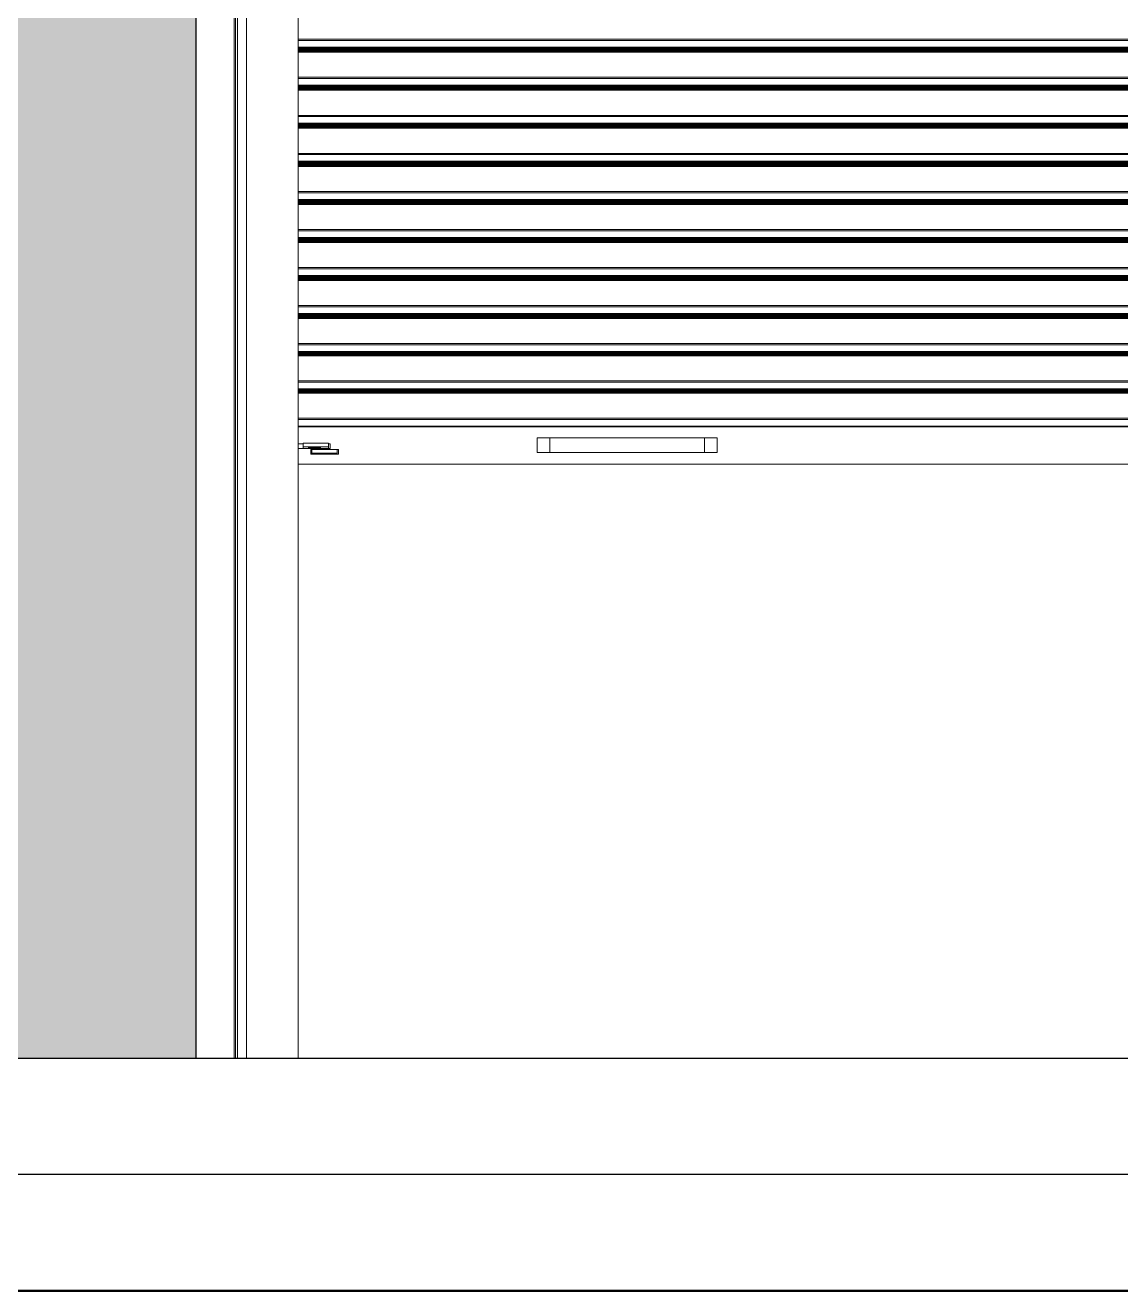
# Model space of a CAD drawing. Header units: inches. Extents: x 5914 to 162157, y -20538 to 282354.
# Drawn here: x 154284.6 to 154338.7, y -20396.3 to -20333.8 of the extents above; entities that cross this region are included whole.
import ezdxf

# ---------------------------------------------------------------- set-up
doc = ezdxf.new("R2010")
doc.units = ezdxf.units.IN
doc.header["$MEASUREMENT"] = 0
for name, color, linetype, lineweight in [('DOOR-WIN RA', 3, 'Continuous', 20), ('ELE1 RA', 1, 'Continuous', 30), ('HATCH RA', 8, 'Continuous', 5)]:
    doc.layers.add(name, color=color, linetype=linetype, lineweight=lineweight)

# ---------------------------------------------------------------- blocks, each defined once
blk = doc.blocks.new('TDG')
at = {"layer": 'HATCH RA', "transparency": 33554687}
h = blk.add_hatch(dxfattribs=at)
h.set_pattern_fill('AR-B816', color=256, scale=0.25)
h.paths.add_polyline_path([(158896.811, -15857.019), (158896.811, -15851.96), (158896.811, -15745.019), (158896.811, -15739.96), (158896.811, -15632.36), (158884.811, -15632.36), (158884.811, -15650.96), (158884.811, -15652.96), (158884.811, -15708.148), (158884.811, -15710.96), (158884.811, -15739.96), (158884.811, -15762.96), (158884.811, -15764.96), (158884.811, -15820.148), (158884.811, -15822.96), (158884.811, -15851.96), (158884.811, -15874.96), (158884.811, -15876.96), (158884.811, -15932.148), (158884.811, -15934.96), (158884.811, -15963.96), (158884.811, -15969.31), (158884.811, -16075.96), (158884.811, -16081.96), (158896.811, -16081.96), (158896.811, -16075.96), (158896.811, -15969.019), (158896.811, -15963.96)])
h.paths.add_polyline_path([(158884.805, -15934.96), (158884.805, -15932.148), (158884.805, -15876.96), (158884.805, -15874.96), (158884.805, -15851.96), (158884.805, -15822.96), (158884.805, -15820.148), (158884.805, -15764.96), (158884.805, -15762.96), (158884.805, -15739.96), (158884.805, -15710.96), (158884.805, -15708.148), (158884.805, -15652.96), (158884.805, -15650.96), (158884.805, -15632.36), (158879.75, -15632.36), (158879.75, -16081.96), (158880.666, -16081.96), (158884.805, -16081.96), (158884.805, -16075.96), (158884.805, -15969.31), (158884.805, -15963.96)])
h.paths.add_polyline_path([(158879.75, -15934.96), (158835.636, -15934.96), (158833.06, -15934.96), (158812.048, -15934.96), (158812.048, -15969.31), (158822.891, -15969.31), (158833.06, -15969.31), (158835.636, -15969.31), (158873.782, -15969.31), (158879.75, -15969.31)])
h.paths.add_polyline_path([(158879.75, -15822.96), (158835.636, -15822.96), (158833.06, -15822.96), (158812.048, -15822.96), (158812.048, -15874.96), (158833.06, -15874.96), (158835.636, -15874.96), (158879.75, -15874.96)])
h.paths.add_polyline_path([(158879.75, -15710.96), (158835.636, -15710.96), (158833.06, -15710.96), (158812.048, -15710.96), (158812.048, -15762.96), (158833.06, -15762.96), (158835.636, -15762.96), (158879.75, -15762.96)])
h.paths.add_polyline_path([(158879.75, -15632.36), (158812.048, -15632.36), (158812.048, -15650.96), (158833.06, -15650.96), (158835.636, -15650.96), (158879.75, -15650.96)])
at = {"layer": 'DOOR-WIN RA'}
for p, q in [((158898.777, -16081.96), (158898.777, -15992.603)), ((158898.844, -15992.603), (158898.844, -16081.96)), ((158898.943, -15992.603), (158898.943, -16081.96)), ((158899.408, -15992.603), (158899.408, -16081.96)), ((158902.078, -16029.368), (158902.078, -16028.074)), ((158968.476, -16029.368), (158902.078, -16029.368)), ((158902.078, -16029.433), (158902.078, -16029.368)), ((158968.472, -16029.433), (158902.078, -16029.433)), ((158902.078, -16029.776), (158902.078, -16029.433)), ((158968.483, -16029.776), (158902.078, -16029.776)), ((158902.078, -16029.818), (158902.078, -16029.776)), ((158902.078, -16029.818), (158917.046, -16029.818)), ((158902.078, -16029.823), (158902.078, -16029.818)), ((158917.046, -16029.823), (158902.078, -16029.823)), ((158902.078, -16029.848), (158902.078, -16029.823)), ((158968.481, -16029.848), (158902.078, -16029.848)), ((158902.078, -16029.851), (158902.078, -16029.848)), ((158968.481, -16029.851), (158902.078, -16029.851)), ((158902.078, -16029.867), (158902.078, -16029.851)), ((158968.48, -16029.867), (158902.078, -16029.867)), ((158902.078, -16029.884), (158902.078, -16029.867)), ((158968.48, -16029.884), (158902.078, -16029.884)), ((158902.078, -16029.903), (158902.078, -16029.884)), ((158968.479, -16029.903), (158902.078, -16029.903)), ((158902.078, -16029.922), (158902.078, -16029.903)), ((158968.479, -16029.922), (158902.078, -16029.922)), ((158902.078, -16029.941), (158902.078, -16029.922)), ((158968.479, -16029.941), (158902.078, -16029.941)), ((158902.078, -16029.961), (158902.078, -16029.941)), ((158968.478, -16029.961), (158902.078, -16029.961)), ((158902.078, -16029.981), (158902.078, -16029.961)), ((158968.479, -16029.981), (158902.078, -16029.981)), ((158902.078, -16030.001), (158902.078, -16029.981)), ((158968.479, -16030.001), (158902.078, -16030.001)), ((158902.078, -16030.02), (158902.078, -16030.001)), ((158968.479, -16030.02), (158902.078, -16030.02)), ((158902.078, -16030.038), (158902.078, -16030.02)), ((158968.48, -16030.038), (158902.078, -16030.038)), ((158902.078, -16031.331), (158902.078, -16030.038)), ((158917.046, -16029.823), (158917.046, -16029.818)), ((158917.046, -16029.818), (158917.429, -16029.818)), ((158917.429, -16029.823), (158917.046, -16029.823)), ((158917.429, -16029.823), (158917.429, -16029.818)), ((158917.429, -16029.818), (158919.73, -16029.818)), ((158919.73, -16029.823), (158917.429, -16029.823)), ((158919.73, -16029.818), (158919.73, -16029.823)), ((158919.73, -16029.818), (158919.739, -16029.818)), ((158919.739, -16029.823), (158919.73, -16029.823)), ((158919.739, -16029.818), (158919.739, -16029.823)), ((158919.739, -16029.818), (158919.917, -16029.818)), ((158919.917, -16029.823), (158919.739, -16029.823)), ((158919.917, -16029.823), (158919.917, -16029.818)), ((158919.917, -16029.818), (158919.925, -16029.818)), ((158919.925, -16029.823), (158919.917, -16029.823)), ((158919.925, -16029.818), (158919.925, -16029.823)), ((158919.925, -16029.818), (158922.225, -16029.818)), ((158922.225, -16029.823), (158919.925, -16029.823)), ((158922.225, -16029.823), (158922.225, -16029.818)), ((158922.225, -16029.818), (158947.338, -16029.818)), ((158947.338, -16029.823), (158922.225, -16029.823)), ((158968.476, -16031.331), (158902.078, -16031.331)), ((158902.078, -16031.397), (158902.078, -16031.331)), ((158968.472, -16031.397), (158902.078, -16031.397)), ((158902.078, -16031.74), (158902.078, -16031.397)), ((158968.483, -16031.74), (158902.078, -16031.74)), ((158902.078, -16031.782), (158902.078, -16031.74)), ((158902.078, -16031.782), (158917.046, -16031.782)), ((158902.078, -16031.787), (158902.078, -16031.782)), ((158917.046, -16031.787), (158902.078, -16031.787)), ((158902.078, -16031.812), (158902.078, -16031.787)), ((158968.481, -16031.812), (158902.078, -16031.812)), ((158902.078, -16031.814), (158902.078, -16031.812)), ((158968.481, -16031.814), (158902.078, -16031.814)), ((158902.078, -16031.831), (158902.078, -16031.814)), ((158968.48, -16031.831), (158902.078, -16031.831)), ((158902.078, -16031.848), (158902.078, -16031.831)), ((158968.48, -16031.848), (158902.078, -16031.848)), ((158902.078, -16031.866), (158902.078, -16031.848)), ((158968.479, -16031.866), (158902.078, -16031.866)), ((158902.078, -16031.885), (158902.078, -16031.866)), ((158968.479, -16031.885), (158902.078, -16031.885)), ((158902.078, -16031.905), (158902.078, -16031.885)), ((158968.479, -16031.905), (158902.078, -16031.905)), ((158902.078, -16031.925), (158902.078, -16031.905)), ((158968.478, -16031.925), (158902.078, -16031.925)), ((158902.078, -16031.945), (158902.078, -16031.925)), ((158968.479, -16031.945), (158902.078, -16031.945)), ((158902.078, -16031.964), (158902.078, -16031.945)), ((158968.479, -16031.964), (158902.078, -16031.964)), ((158902.078, -16031.983), (158902.078, -16031.964)), ((158968.479, -16031.983), (158902.078, -16031.983)), ((158902.078, -16032.002), (158902.078, -16031.983)), ((158968.48, -16032.002), (158902.078, -16032.002)), ((158902.078, -16033.295), (158902.078, -16032.002)), ((158917.046, -16031.787), (158917.046, -16031.782)), ((158917.046, -16031.782), (158917.429, -16031.782)), ((158917.429, -16031.787), (158917.046, -16031.787)), ((158917.429, -16031.787), (158917.429, -16031.782)), ((158917.429, -16031.782), (158919.73, -16031.782)), ((158919.73, -16031.787), (158917.429, -16031.787)), ((158919.73, -16031.782), (158919.73, -16031.787)), ((158919.73, -16031.782), (158919.739, -16031.782)), ((158919.739, -16031.787), (158919.73, -16031.787)), ((158919.739, -16031.782), (158919.739, -16031.787)), ((158919.739, -16031.782), (158919.917, -16031.782)), ((158919.917, -16031.787), (158919.739, -16031.787)), ((158919.917, -16031.787), (158919.917, -16031.782)), ((158919.917, -16031.782), (158919.925, -16031.782)), ((158919.925, -16031.787), (158919.917, -16031.787)), ((158919.925, -16031.782), (158919.925, -16031.787)), ((158919.925, -16031.782), (158922.225, -16031.782)), ((158922.225, -16031.787), (158919.925, -16031.787)), ((158922.225, -16031.787), (158922.225, -16031.782)), ((158922.225, -16031.782), (158947.338, -16031.782)), ((158947.338, -16031.787), (158922.225, -16031.787)), ((158968.476, -16033.295), (158902.078, -16033.295)), ((158902.078, -16033.36), (158902.078, -16033.295)), ((158968.472, -16033.36), (158902.078, -16033.36)), ((158902.078, -16033.704), (158902.078, -16033.36)), ((158968.483, -16033.704), (158902.078, -16033.704)), ((158902.078, -16033.746), (158902.078, -16033.704)), ((158902.078, -16033.746), (158917.046, -16033.746)), ((158902.078, -16033.751), (158902.078, -16033.746)), ((158917.046, -16033.751), (158902.078, -16033.751)), ((158902.078, -16033.776), (158902.078, -16033.751)), ((158968.481, -16033.776), (158902.078, -16033.776)), ((158902.078, -16033.778), (158902.078, -16033.776)), ((158968.481, -16033.778), (158902.078, -16033.778)), ((158902.078, -16033.794), (158902.078, -16033.778)), ((158968.48, -16033.794), (158902.078, -16033.794)), ((158902.078, -16033.812), (158902.078, -16033.794)), ((158968.48, -16033.812), (158902.078, -16033.812)), ((158902.078, -16033.83), (158902.078, -16033.812)), ((158968.479, -16033.83), (158902.078, -16033.83)), ((158902.078, -16033.849), (158902.078, -16033.83)), ((158968.479, -16033.849), (158902.078, -16033.849)), ((158902.078, -16033.869), (158902.078, -16033.849)), ((158968.479, -16033.869), (158902.078, -16033.869)), ((158902.078, -16033.889), (158902.078, -16033.869)), ((158968.478, -16033.889), (158902.078, -16033.889)), ((158902.078, -16033.909), (158902.078, -16033.889)), ((158968.479, -16033.909), (158902.078, -16033.909)), ((158902.078, -16033.928), (158902.078, -16033.909)), ((158968.479, -16033.928), (158902.078, -16033.928)), ((158902.078, -16033.947), (158902.078, -16033.928)), ((158968.479, -16033.947), (158902.078, -16033.947)), ((158902.078, -16033.965), (158902.078, -16033.947)), ((158968.48, -16033.965), (158902.078, -16033.965)), ((158902.078, -16035.259), (158902.078, -16033.965)), ((158917.046, -16033.751), (158917.046, -16033.746)), ((158917.046, -16033.746), (158917.429, -16033.746)), ((158917.429, -16033.751), (158917.046, -16033.751)), ((158917.429, -16033.751), (158917.429, -16033.746)), ((158917.429, -16033.746), (158919.73, -16033.746)), ((158919.73, -16033.751), (158917.429, -16033.751)), ((158919.73, -16033.746), (158919.73, -16033.751)), ((158919.73, -16033.746), (158919.739, -16033.746)), ((158919.739, -16033.751), (158919.73, -16033.751)), ((158919.739, -16033.746), (158919.739, -16033.751)), ((158919.739, -16033.746), (158919.917, -16033.746)), ((158919.917, -16033.751), (158919.739, -16033.751)), ((158919.917, -16033.751), (158919.917, -16033.746)), ((158919.917, -16033.746), (158919.925, -16033.746)), ((158919.925, -16033.751), (158919.917, -16033.751)), ((158919.925, -16033.746), (158919.925, -16033.751)), ((158919.925, -16033.746), (158922.225, -16033.746)), ((158922.225, -16033.751), (158919.925, -16033.751)), ((158922.225, -16033.751), (158922.225, -16033.746)), ((158922.225, -16033.746), (158947.338, -16033.746)), ((158947.338, -16033.751), (158922.225, -16033.751)), ((158968.476, -16035.259), (158902.078, -16035.259)), ((158902.078, -16035.324), (158902.078, -16035.259)), ((158968.472, -16035.324), (158902.078, -16035.324)), ((158902.078, -16035.668), (158902.078, -16035.324)), ((158968.483, -16035.668), (158902.078, -16035.668)), ((158902.078, -16035.709), (158902.078, -16035.668)), ((158902.078, -16035.709), (158917.046, -16035.709)), ((158902.078, -16035.714), (158902.078, -16035.709)), ((158917.046, -16035.714), (158902.078, -16035.714)), ((158902.078, -16035.739), (158902.078, -16035.714)), ((158968.481, -16035.739), (158902.078, -16035.739)), ((158902.078, -16035.742), (158902.078, -16035.739)), ((158968.481, -16035.742), (158902.078, -16035.742)), ((158902.078, -16035.758), (158902.078, -16035.742)), ((158968.48, -16035.758), (158902.078, -16035.758)), ((158902.078, -16035.775), (158902.078, -16035.758)), ((158968.48, -16035.775), (158902.078, -16035.775)), ((158902.078, -16035.794), (158902.078, -16035.775)), ((158968.479, -16035.794), (158902.078, -16035.794)), ((158902.078, -16035.813), (158902.078, -16035.794)), ((158968.479, -16035.813), (158902.078, -16035.813)), ((158902.078, -16035.833), (158902.078, -16035.813)), ((158968.479, -16035.833), (158902.078, -16035.833)), ((158902.078, -16035.852), (158902.078, -16035.833)), ((158968.478, -16035.852), (158902.078, -16035.852)), ((158902.078, -16035.872), (158902.078, -16035.852)), ((158968.479, -16035.872), (158902.078, -16035.872)), ((158902.078, -16035.892), (158902.078, -16035.872)), ((158968.479, -16035.892), (158902.078, -16035.892)), ((158902.078, -16035.911), (158902.078, -16035.892)), ((158968.479, -16035.911), (158902.078, -16035.911)), ((158902.078, -16035.929), (158902.078, -16035.911)), ((158968.48, -16035.929), (158902.078, -16035.929)), ((158902.078, -16037.222), (158902.078, -16035.929)), ((158917.046, -16035.714), (158917.046, -16035.709)), ((158917.046, -16035.709), (158917.429, -16035.709)), ((158917.429, -16035.714), (158917.046, -16035.714)), ((158917.429, -16035.714), (158917.429, -16035.709)), ((158917.429, -16035.709), (158919.73, -16035.709)), ((158919.73, -16035.714), (158917.429, -16035.714)), ((158919.73, -16035.709), (158919.73, -16035.714)), ((158919.73, -16035.709), (158919.739, -16035.709)), ((158919.739, -16035.714), (158919.73, -16035.714)), ((158919.739, -16035.709), (158919.739, -16035.714)), ((158919.739, -16035.709), (158919.917, -16035.709)), ((158919.917, -16035.714), (158919.739, -16035.714)), ((158919.917, -16035.714), (158919.917, -16035.709)), ((158919.917, -16035.709), (158919.925, -16035.709)), ((158919.925, -16035.714), (158919.917, -16035.714)), ((158919.925, -16035.709), (158919.925, -16035.714)), ((158919.925, -16035.709), (158922.225, -16035.709)), ((158922.225, -16035.714), (158919.925, -16035.714)), ((158922.225, -16035.714), (158922.225, -16035.709)), ((158922.225, -16035.709), (158947.338, -16035.709)), ((158947.338, -16035.714), (158922.225, -16035.714)), ((158968.476, -16037.222), (158902.078, -16037.222)), ((158902.078, -16037.288), (158902.078, -16037.222)), ((158968.472, -16037.288), (158902.078, -16037.288)), ((158902.078, -16037.631), (158902.078, -16037.288)), ((158968.483, -16037.631), (158902.078, -16037.631)), ((158902.078, -16037.673), (158902.078, -16037.631)), ((158902.078, -16037.673), (158917.046, -16037.673)), ((158902.078, -16037.678), (158902.078, -16037.673)), ((158917.046, -16037.678), (158902.078, -16037.678)), ((158902.078, -16037.703), (158902.078, -16037.678)), ((158968.481, -16037.703), (158902.078, -16037.703)), ((158902.078, -16037.706), (158902.078, -16037.703)), ((158968.481, -16037.706), (158902.078, -16037.706)), ((158902.078, -16037.722), (158902.078, -16037.706)), ((158968.48, -16037.722), (158902.078, -16037.722)), ((158902.078, -16037.739), (158902.078, -16037.722)), ((158968.48, -16037.739), (158902.078, -16037.739)), ((158902.078, -16037.757), (158902.078, -16037.739)), ((158968.479, -16037.757), (158902.078, -16037.757)), ((158902.078, -16037.777), (158902.078, -16037.757)), ((158968.479, -16037.777), (158902.078, -16037.777)), ((158902.078, -16037.796), (158902.078, -16037.777)), ((158968.479, -16037.796), (158902.078, -16037.796)), ((158902.078, -16037.816), (158902.078, -16037.796)), ((158968.478, -16037.816), (158902.078, -16037.816)), ((158902.078, -16037.836), (158902.078, -16037.816)), ((158968.479, -16037.836), (158902.078, -16037.836)), ((158902.078, -16037.856), (158902.078, -16037.836)), ((158968.479, -16037.856), (158902.078, -16037.856)), ((158902.078, -16037.875), (158902.078, -16037.856)), ((158968.479, -16037.875), (158902.078, -16037.875)), ((158902.078, -16037.893), (158902.078, -16037.875)), ((158968.48, -16037.893), (158902.078, -16037.893)), ((158902.078, -16039.186), (158902.078, -16037.893)), ((158917.046, -16037.678), (158917.046, -16037.673)), ((158917.046, -16037.673), (158917.429, -16037.673)), ((158917.429, -16037.678), (158917.046, -16037.678)), ((158917.429, -16037.678), (158917.429, -16037.673)), ((158917.429, -16037.673), (158919.73, -16037.673)), ((158919.73, -16037.678), (158917.429, -16037.678)), ((158919.73, -16037.673), (158919.73, -16037.678)), ((158919.73, -16037.673), (158919.739, -16037.673)), ((158919.739, -16037.678), (158919.73, -16037.678)), ((158919.739, -16037.673), (158919.739, -16037.678)), ((158919.739, -16037.673), (158919.917, -16037.673)), ((158919.917, -16037.678), (158919.739, -16037.678)), ((158919.917, -16037.678), (158919.917, -16037.673)), ((158919.917, -16037.673), (158919.925, -16037.673)), ((158919.925, -16037.678), (158919.917, -16037.678)), ((158919.925, -16037.673), (158919.925, -16037.678)), ((158919.925, -16037.673), (158922.225, -16037.673)), ((158922.225, -16037.678), (158919.925, -16037.678)), ((158922.225, -16037.678), (158922.225, -16037.673)), ((158922.225, -16037.673), (158947.338, -16037.673)), ((158947.338, -16037.678), (158922.225, -16037.678)), ((158968.476, -16039.186), (158902.078, -16039.186)), ((158902.078, -16039.252), (158902.078, -16039.186)), ((158968.472, -16039.252), (158902.078, -16039.252)), ((158902.078, -16039.595), (158902.078, -16039.252)), ((158968.483, -16039.595), (158902.078, -16039.595)), ((158902.078, -16039.637), (158902.078, -16039.595)), ((158902.078, -16039.637), (158917.046, -16039.637)), ((158902.078, -16039.642), (158902.078, -16039.637)), ((158917.046, -16039.642), (158902.078, -16039.642)), ((158902.078, -16039.667), (158902.078, -16039.642)), ((158968.481, -16039.667), (158902.078, -16039.667)), ((158902.078, -16039.669), (158902.078, -16039.667)), ((158968.481, -16039.669), (158902.078, -16039.669)), ((158902.078, -16039.685), (158902.078, -16039.669)), ((158968.48, -16039.685), (158902.078, -16039.685)), ((158902.078, -16039.703), (158902.078, -16039.685)), ((158968.48, -16039.703), (158902.078, -16039.703)), ((158902.078, -16039.721), (158902.078, -16039.703)), ((158968.479, -16039.721), (158902.078, -16039.721)), ((158902.078, -16039.74), (158902.078, -16039.721)), ((158968.479, -16039.74), (158902.078, -16039.74)), ((158902.078, -16039.76), (158902.078, -16039.74)), ((158968.479, -16039.76), (158902.078, -16039.76)), ((158902.078, -16039.78), (158902.078, -16039.76)), ((158968.478, -16039.78), (158902.078, -16039.78)), ((158902.078, -16039.8), (158902.078, -16039.78)), ((158968.479, -16039.8), (158902.078, -16039.8)), ((158902.078, -16039.819), (158902.078, -16039.8)), ((158968.479, -16039.819), (158902.078, -16039.819)), ((158902.078, -16039.838), (158902.078, -16039.819)), ((158968.479, -16039.838), (158902.078, -16039.838)), ((158902.078, -16039.856), (158902.078, -16039.838)), ((158968.48, -16039.856), (158902.078, -16039.856)), ((158902.078, -16041.15), (158902.078, -16039.856)), ((158917.046, -16039.642), (158917.046, -16039.637)), ((158917.046, -16039.637), (158917.429, -16039.637)), ((158917.429, -16039.642), (158917.046, -16039.642)), ((158917.429, -16039.642), (158917.429, -16039.637)), ((158917.429, -16039.637), (158919.73, -16039.637)), ((158919.73, -16039.642), (158917.429, -16039.642)), ((158919.73, -16039.637), (158919.73, -16039.642)), ((158919.73, -16039.637), (158919.739, -16039.637)), ((158919.739, -16039.642), (158919.73, -16039.642)), ((158919.739, -16039.637), (158919.739, -16039.642)), ((158919.739, -16039.637), (158919.917, -16039.637)), ((158919.917, -16039.642), (158919.739, -16039.642)), ((158919.917, -16039.642), (158919.917, -16039.637)), ((158919.917, -16039.637), (158919.925, -16039.637)), ((158919.925, -16039.642), (158919.917, -16039.642)), ((158919.925, -16039.637), (158919.925, -16039.642)), ((158919.925, -16039.637), (158922.225, -16039.637)), ((158922.225, -16039.642), (158919.925, -16039.642)), ((158922.225, -16039.642), (158922.225, -16039.637)), ((158922.225, -16039.637), (158947.338, -16039.637)), ((158947.338, -16039.642), (158922.225, -16039.642)), ((158968.476, -16041.15), (158902.078, -16041.15)), ((158902.078, -16041.215), (158902.078, -16041.15)), ((158968.472, -16041.215), (158902.078, -16041.215)), ((158902.078, -16041.559), (158902.078, -16041.215)), ((158968.483, -16041.559), (158902.078, -16041.559)), ((158902.078, -16041.6), (158902.078, -16041.559)), ((158902.078, -16041.6), (158917.046, -16041.6)), ((158902.078, -16041.605), (158902.078, -16041.6)), ((158917.046, -16041.605), (158902.078, -16041.605)), ((158902.078, -16041.63), (158902.078, -16041.605)), ((158968.481, -16041.63), (158902.078, -16041.63)), ((158902.078, -16041.633), (158902.078, -16041.63)), ((158968.481, -16041.633), (158902.078, -16041.633)), ((158902.078, -16041.649), (158902.078, -16041.633)), ((158968.48, -16041.649), (158902.078, -16041.649)), ((158902.078, -16041.666), (158902.078, -16041.649)), ((158968.48, -16041.666), (158902.078, -16041.666)), ((158902.078, -16041.685), (158902.078, -16041.666)), ((158968.479, -16041.685), (158902.078, -16041.685)), ((158902.078, -16041.704), (158902.078, -16041.685)), ((158968.479, -16041.704), (158902.078, -16041.704)), ((158902.078, -16041.724), (158902.078, -16041.704)), ((158968.479, -16041.724), (158902.078, -16041.724)), ((158902.078, -16041.744), (158902.078, -16041.724)), ((158968.478, -16041.744), (158902.078, -16041.744)), ((158902.078, -16041.763), (158902.078, -16041.744)), ((158968.479, -16041.763), (158902.078, -16041.763)), ((158902.078, -16041.783), (158902.078, -16041.763)), ((158968.479, -16041.783), (158902.078, -16041.783)), ((158902.078, -16041.802), (158902.078, -16041.783)), ((158968.479, -16041.802), (158902.078, -16041.802)), ((158902.078, -16041.82), (158902.078, -16041.802)), ((158968.48, -16041.82), (158902.078, -16041.82)), ((158902.078, -16043.113), (158902.078, -16041.82)), ((158917.046, -16041.605), (158917.046, -16041.6)), ((158917.046, -16041.6), (158917.429, -16041.6)), ((158917.429, -16041.605), (158917.046, -16041.605)), ((158917.429, -16041.605), (158917.429, -16041.6)), ((158917.429, -16041.6), (158919.73, -16041.6)), ((158919.73, -16041.605), (158917.429, -16041.605)), ((158919.73, -16041.6), (158919.73, -16041.605)), ((158919.73, -16041.6), (158919.739, -16041.6)), ((158919.739, -16041.605), (158919.73, -16041.605)), ((158919.739, -16041.6), (158919.739, -16041.605)), ((158919.739, -16041.6), (158919.917, -16041.6)), ((158919.917, -16041.605), (158919.739, -16041.605)), ((158919.917, -16041.605), (158919.917, -16041.6)), ((158919.917, -16041.6), (158919.925, -16041.6)), ((158919.925, -16041.605), (158919.917, -16041.605)), ((158919.925, -16041.6), (158919.925, -16041.605)), ((158919.925, -16041.6), (158922.225, -16041.6)), ((158922.225, -16041.605), (158919.925, -16041.605)), ((158922.225, -16041.605), (158922.225, -16041.6)), ((158922.225, -16041.6), (158947.338, -16041.6)), ((158947.338, -16041.605), (158922.225, -16041.605)), ((158968.476, -16043.113), (158902.078, -16043.113)), ((158902.078, -16043.179), (158902.078, -16043.113)), ((158968.472, -16043.179), (158902.078, -16043.179)), ((158902.078, -16043.522), (158902.078, -16043.179)), ((158968.483, -16043.522), (158902.078, -16043.522)), ((158902.078, -16043.564), (158902.078, -16043.522)), ((158902.078, -16043.564), (158917.046, -16043.564)), ((158902.078, -16043.569), (158902.078, -16043.564)), ((158917.046, -16043.569), (158902.078, -16043.569)), ((158902.078, -16043.594), (158902.078, -16043.569)), ((158968.481, -16043.594), (158902.078, -16043.594)), ((158902.078, -16043.597), (158902.078, -16043.594)), ((158968.481, -16043.597), (158902.078, -16043.597)), ((158902.078, -16043.613), (158902.078, -16043.597)), ((158968.48, -16043.613), (158902.078, -16043.613)), ((158902.078, -16043.63), (158902.078, -16043.613)), ((158968.48, -16043.63), (158902.078, -16043.63)), ((158902.078, -16043.648), (158902.078, -16043.63)), ((158968.479, -16043.648), (158902.078, -16043.648)), ((158902.078, -16043.668), (158902.078, -16043.648)), ((158968.479, -16043.668), (158902.078, -16043.668)), ((158902.078, -16043.687), (158902.078, -16043.668)), ((158968.479, -16043.687), (158902.078, -16043.687)), ((158902.078, -16043.707), (158902.078, -16043.687)), ((158968.478, -16043.707), (158902.078, -16043.707)), ((158902.078, -16043.727), (158902.078, -16043.707)), ((158968.479, -16043.727), (158902.078, -16043.727)), ((158902.078, -16043.747), (158902.078, -16043.727)), ((158968.479, -16043.747), (158902.078, -16043.747)), ((158902.078, -16043.766), (158902.078, -16043.747)), ((158968.479, -16043.766), (158902.078, -16043.766)), ((158902.078, -16043.784), (158902.078, -16043.766)), ((158968.48, -16043.784), (158902.078, -16043.784)), ((158902.078, -16045.077), (158902.078, -16043.784)), ((158917.046, -16043.569), (158917.046, -16043.564)), ((158917.046, -16043.564), (158917.429, -16043.564)), ((158917.429, -16043.569), (158917.046, -16043.569)), ((158917.429, -16043.569), (158917.429, -16043.564)), ((158917.429, -16043.564), (158919.73, -16043.564)), ((158919.73, -16043.569), (158917.429, -16043.569)), ((158919.73, -16043.564), (158919.73, -16043.569)), ((158919.73, -16043.564), (158919.739, -16043.564)), ((158919.739, -16043.569), (158919.73, -16043.569)), ((158919.739, -16043.564), (158919.739, -16043.569)), ((158919.739, -16043.564), (158919.917, -16043.564)), ((158919.917, -16043.569), (158919.739, -16043.569)), ((158919.917, -16043.569), (158919.917, -16043.564)), ((158919.917, -16043.564), (158919.925, -16043.564)), ((158919.925, -16043.569), (158919.917, -16043.569)), ((158919.925, -16043.564), (158919.925, -16043.569)), ((158919.925, -16043.564), (158920.425, -16043.564)), ((158920.422, -16043.569), (158919.925, -16043.569)), ((158920.425, -16043.564), (158920.422, -16043.569)), ((158921.003, -16043.569), (158920.422, -16043.569)), ((158920.425, -16043.564), (158921.01, -16043.564)), ((158921.01, -16043.564), (158921.003, -16043.569)), ((158921.299, -16043.569), (158921.003, -16043.569)), ((158921.01, -16043.564), (158921.291, -16043.564)), ((158921.299, -16043.569), (158921.291, -16043.564)), ((158921.291, -16043.564), (158921.877, -16043.564)), ((158921.88, -16043.569), (158921.299, -16043.569)), ((158921.88, -16043.569), (158921.877, -16043.564)), ((158921.877, -16043.564), (158922.225, -16043.564)), ((158922.225, -16043.569), (158921.88, -16043.569)), ((158922.225, -16043.569), (158922.225, -16043.564)), ((158922.225, -16043.564), (158947.338, -16043.564)), ((158947.338, -16043.569), (158922.225, -16043.569)), ((158968.476, -16045.077), (158902.078, -16045.077)), ((158902.078, -16045.143), (158902.078, -16045.077)), ((158968.472, -16045.143), (158902.078, -16045.143)), ((158902.078, -16045.486), (158902.078, -16045.143)), ((158968.483, -16045.486), (158902.078, -16045.486)), ((158902.078, -16045.528), (158902.078, -16045.486)), ((158902.078, -16045.528), (158968.483, -16045.528)), ((158902.078, -16045.536), (158902.078, -16045.528)), ((158968.48, -16045.536), (158902.078, -16045.536)), ((158902.078, -16045.554), (158902.078, -16045.536)), ((158968.48, -16045.554), (158902.078, -16045.554)), ((158902.078, -16045.572), (158902.078, -16045.554)), ((158968.479, -16045.572), (158902.078, -16045.572)), ((158902.078, -16045.591), (158902.078, -16045.572)), ((158968.479, -16045.591), (158902.078, -16045.591)), ((158902.078, -16045.611), (158902.078, -16045.591)), ((158968.479, -16045.611), (158902.078, -16045.611)), ((158902.078, -16045.631), (158902.078, -16045.611)), ((158968.478, -16045.631), (158902.078, -16045.631)), ((158902.078, -16045.651), (158902.078, -16045.631)), ((158968.479, -16045.651), (158902.078, -16045.651)), ((158902.078, -16045.67), (158902.078, -16045.651)), ((158968.479, -16045.67), (158902.078, -16045.67)), ((158902.078, -16045.689), (158902.078, -16045.67)), ((158968.479, -16045.689), (158902.078, -16045.689)), ((158902.078, -16045.707), (158902.078, -16045.689)), ((158968.48, -16045.707), (158902.078, -16045.707)), ((158902.078, -16047.001), (158902.078, -16045.707)), ((158968.476, -16047.001), (158902.078, -16047.001)), ((158902.078, -16047.066), (158902.078, -16047.001)), ((158968.472, -16047.066), (158902.078, -16047.066)), ((158902.078, -16047.41), (158902.078, -16047.066)), ((158968.483, -16047.41), (158902.078, -16047.41)), ((158902.078, -16047.451), (158902.078, -16047.41)), ((158902.078, -16047.451), (158968.483, -16047.451)), ((158902.078, -16047.46), (158902.078, -16047.451)), ((158968.48, -16047.46), (158902.078, -16047.46)), ((158902.078, -16047.477), (158902.078, -16047.46)), ((158968.48, -16047.477), (158902.078, -16047.477)), ((158902.078, -16047.496), (158902.078, -16047.477)), ((158968.479, -16047.496), (158902.078, -16047.496)), ((158902.078, -16047.515), (158902.078, -16047.496)), ((158968.479, -16047.515), (158902.078, -16047.515)), ((158902.078, -16047.535), (158902.078, -16047.515)), ((158968.479, -16047.535), (158902.078, -16047.535)), ((158902.078, -16047.554), (158902.078, -16047.535)), ((158968.478, -16047.554), (158902.078, -16047.554)), ((158902.078, -16047.574), (158902.078, -16047.554)), ((158968.479, -16047.574), (158902.078, -16047.574)), ((158902.078, -16047.594), (158902.078, -16047.574)), ((158968.479, -16047.594), (158902.078, -16047.594)), ((158902.078, -16047.613), (158902.078, -16047.594)), ((158968.479, -16047.613), (158902.078, -16047.613)), ((158902.078, -16047.631), (158902.078, -16047.613)), ((158968.48, -16047.631), (158902.078, -16047.631)), ((158902.078, -16048.924), (158902.078, -16047.631)), ((158968.476, -16048.924), (158902.078, -16048.924)), ((158902.078, -16048.99), (158902.078, -16048.924)), ((158968.472, -16048.99), (158902.078, -16048.99)), ((158902.078, -16049.333), (158902.078, -16048.99)), ((158968.483, -16049.333), (158902.078, -16049.333)), ((158902.078, -16049.375), (158902.078, -16049.333)), ((158902.078, -16049.375), (158968.58, -16049.375)), ((158902.078, -16050.251), (158902.078, -16049.375)), ((158902.331, -16050.251), (158902.078, -16050.251)), ((158902.078, -16050.491), (158902.078, -16050.251)), ((158902.078, -16050.491), (158903.73, -16050.491)), ((158902.078, -16051.299), (158902.078, -16050.491)), ((158902.331, -16050.251), (158902.33, -16050.264)), ((158902.331, -16050.412), (158902.33, -16050.264)), ((158902.331, -16050.412), (158902.33, -16050.456)), ((158903.63, -16050.219), (158902.331, -16050.219)), ((158902.331, -16050.219), (158902.331, -16050.251)), ((158903.63, -16050.412), (158902.331, -16050.412)), ((158902.59, -16050.431), (158902.589, -16050.434)), ((158902.589, -16050.434), (158902.61, -16050.436)), ((158902.614, -16050.429), (158902.59, -16050.431)), ((158902.61, -16050.436), (158902.651, -16050.438)), ((158902.657, -16050.427), (158902.614, -16050.429)), ((158902.651, -16050.438), (158902.71, -16050.439)), ((158902.718, -16050.426), (158902.657, -16050.427)), ((158902.71, -16050.439), (158902.783, -16050.441)), ((158902.792, -16050.425), (158902.718, -16050.426)), ((158902.783, -16050.441), (158902.865, -16050.441)), ((158902.874, -16050.424), (158902.792, -16050.425)), ((158902.865, -16050.441), (158902.949, -16050.441)), ((158902.959, -16050.424), (158902.874, -16050.424)), ((158902.949, -16050.441), (158903.032, -16050.441)), ((158903.04, -16050.425), (158902.959, -16050.424)), ((158903.032, -16050.441), (158903.106, -16050.44)), ((158903.113, -16050.426), (158903.04, -16050.425)), ((158903.106, -16050.44), (158903.167, -16050.438)), ((158903.172, -16050.428), (158903.113, -16050.426)), ((158903.167, -16050.438), (158903.21, -16050.436)), ((158903.214, -16050.43), (158903.172, -16050.428)), ((158903.21, -16050.436), (158903.233, -16050.434)), ((158903.234, -16050.432), (158903.214, -16050.43)), ((158903.233, -16050.434), (158903.234, -16050.432)), ((158903.629, -16050.456), (158903.63, -16050.412)), ((158903.63, -16050.251), (158903.63, -16050.219)), ((158903.73, -16050.251), (158903.63, -16050.251)), ((158903.63, -16050.412), (158903.63, -16050.251)), ((158903.73, -16050.491), (158903.73, -16050.251)), ((158914.4, -16049.934), (158914.4, -16050.696)), ((158915.065, -16049.934), (158914.4, -16049.934)), ((158915.065, -16049.934), (158915.065, -16050.696)), ((158923.03, -16049.934), (158915.065, -16049.934)), ((158923.03, -16049.934), (158923.03, -16050.696)), ((158923.03, -16049.934), (158923.689, -16049.934)), ((158923.689, -16049.934), (158923.689, -16050.696)), ((158902.722, -16050.776), (158902.722, -16050.536)), ((158902.722, -16050.536), (158904.151, -16050.536)), ((158902.784, -16050.776), (158902.722, -16050.776)), ((158902.785, -16050.54), (158902.784, -16050.585)), ((158902.784, -16050.585), (158902.785, -16050.585)), ((158902.785, -16050.732), (158902.784, -16050.585)), ((158902.785, -16050.732), (158902.784, -16050.776)), ((158904.083, -16050.776), (158902.784, -16050.776)), ((158904.084, -16050.54), (158902.785, -16050.54)), ((158904.084, -16050.732), (158902.785, -16050.732)), ((158903.045, -16050.752), (158903.043, -16050.754)), ((158903.043, -16050.754), (158903.064, -16050.756)), ((158903.068, -16050.75), (158903.045, -16050.752)), ((158903.064, -16050.756), (158903.106, -16050.758)), ((158903.111, -16050.748), (158903.068, -16050.75)), ((158903.106, -16050.758), (158903.165, -16050.76)), ((158903.172, -16050.746), (158903.111, -16050.748)), ((158903.165, -16050.76), (158903.237, -16050.761)), ((158903.246, -16050.745), (158903.172, -16050.746)), ((158903.237, -16050.761), (158903.319, -16050.762)), ((158903.328, -16050.744), (158903.246, -16050.745)), ((158903.319, -16050.762), (158903.404, -16050.762)), ((158903.413, -16050.744), (158903.328, -16050.744)), ((158903.404, -16050.762), (158903.486, -16050.761)), ((158903.495, -16050.745), (158903.413, -16050.744)), ((158903.486, -16050.761), (158903.56, -16050.76)), ((158903.567, -16050.746), (158903.495, -16050.745)), ((158903.56, -16050.76), (158903.621, -16050.758)), ((158903.626, -16050.748), (158903.567, -16050.746)), ((158903.621, -16050.758), (158903.664, -16050.756)), ((158903.668, -16050.75), (158903.626, -16050.748)), ((158903.664, -16050.756), (158903.687, -16050.754)), ((158903.689, -16050.752), (158903.668, -16050.75)), ((158903.687, -16050.754), (158903.689, -16050.752)), ((158904.083, -16050.776), (158904.084, -16050.732)), ((158904.151, -16050.776), (158904.083, -16050.776)), ((158904.084, -16050.732), (158904.084, -16050.54)), ((158904.151, -16050.536), (158904.151, -16050.776)), ((158915.065, -16050.696), (158914.4, -16050.696)), ((158915.065, -16050.696), (158923.03, -16050.696)), ((158923.689, -16050.696), (158923.03, -16050.696)), ((158902.078, -16081.96), (158902.078, -16051.299)), ((158902.078, -16051.299), (158917.046, -16051.299)), ((158917.046, -16051.299), (158917.429, -16051.299)), ((158917.429, -16051.299), (158919.73, -16051.299)), ((158919.73, -16051.299), (158919.739, -16051.299)), ((158919.739, -16051.299), (158919.917, -16051.299)), ((158919.917, -16051.299), (158919.925, -16051.299)), ((158919.925, -16051.299), (158922.225, -16051.299)), ((158922.225, -16051.299), (158947.338, -16051.299)), ((158902.078, -16075.96), (158902.078, -16072.537))]:
    blk.add_line(p, q, dxfattribs=at)
at = {"layer": 'ELE1 RA'}
for p, q in [((158896.811, -16075.96), (158896.811, -15969.019)), ((158896.811, -16081.96), (158896.811, -16075.96)), ((158884.811, -16081.96), (158896.811, -16081.96)), ((158896.811, -16081.96), (158980.743, -16081.96)), ((158980.743, -16087.96), (158884.811, -16087.96))]:
    blk.add_line(p, q, dxfattribs=at)
at = {"layer": 'ELE1 RA', "lineweight": 50}
blk.add_line((159231.001, -16093.96), (158774.955, -16093.96), dxfattribs=at)

msp = doc.modelspace()

# ---------------------------------------------------------------- block references
at = {"layer": 'HATCH RA', "xscale": 0.9568106312292479, "yscale": 0.9568106312292479, "zscale": 0.9568106312292479}
msp.add_blockref('TDG', (2258.922, -4997.452), dxfattribs=at)

doc.saveas('drawing.dxf')
